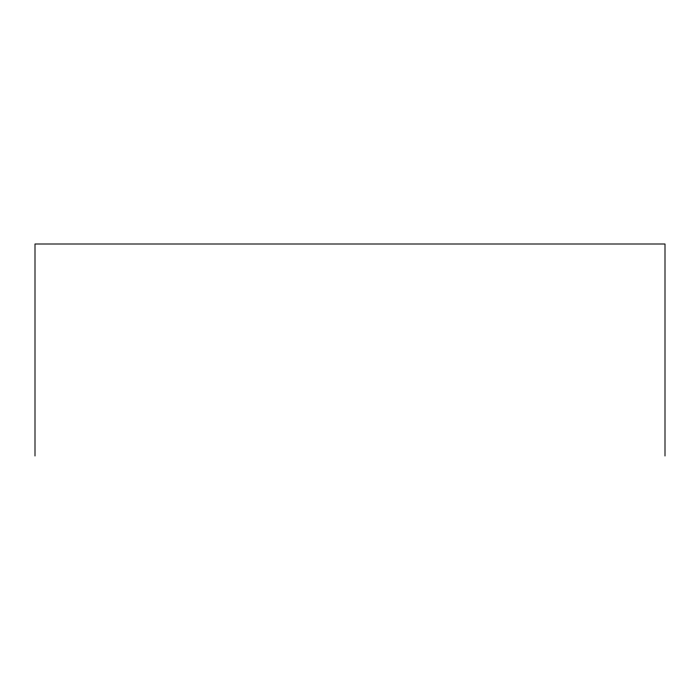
<?xml version="1.0" encoding="UTF-8"?>
<svg xmlns="http://www.w3.org/2000/svg" width="700" height="700" viewBox="0 0 700 700"><rect width="100%" height="100%" fill="white"/><g stroke="black" fill="none" stroke-linecap="round" stroke-linejoin="round"><path stroke-width="1.05" d="M665 455.998L665 244.002L35 244.002L35 455.998"/></g></svg>
